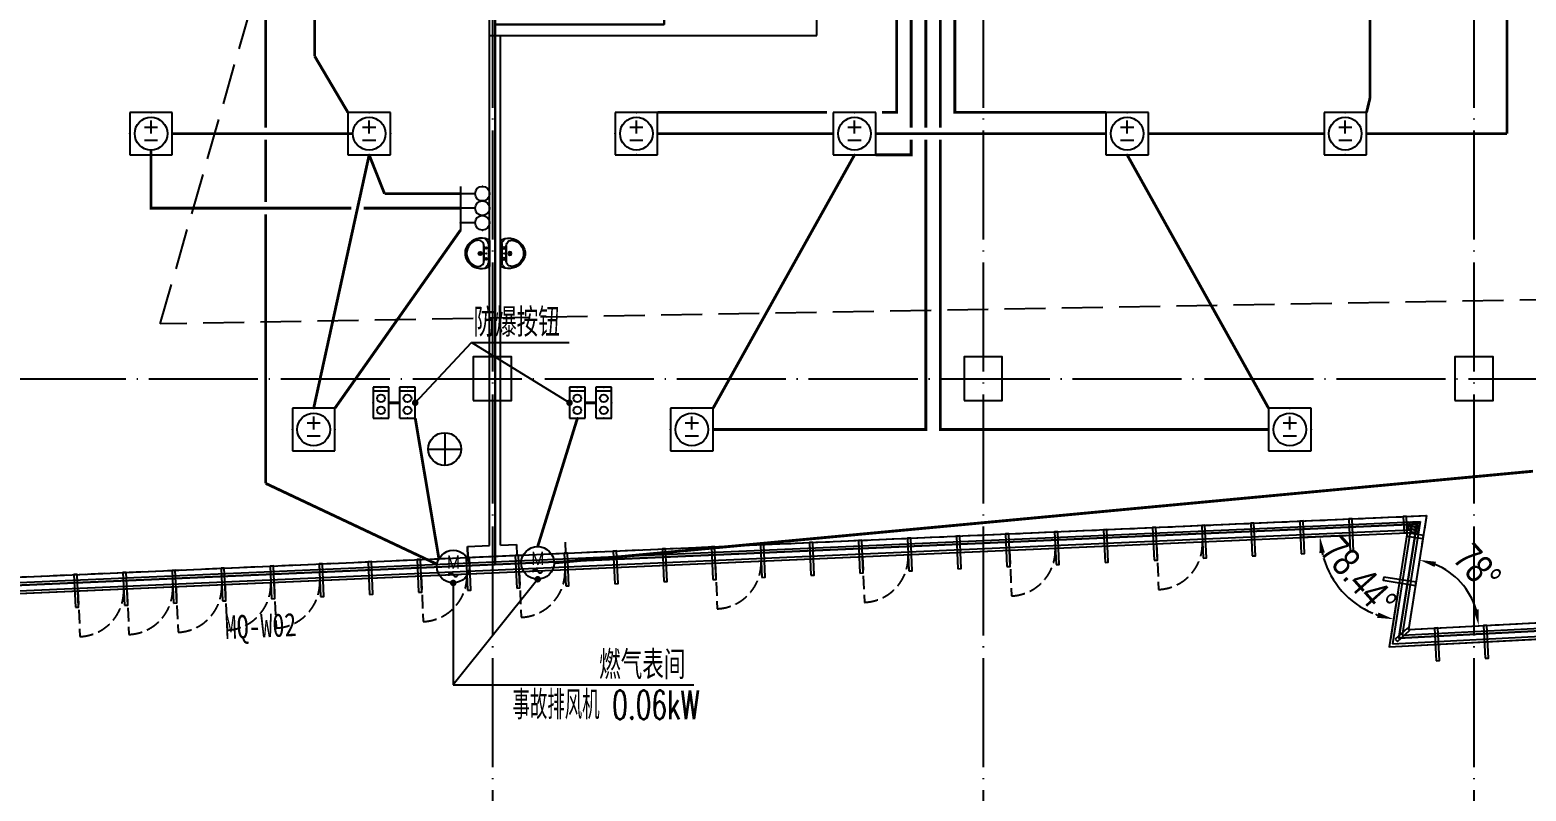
# Model space of a CAD drawing. Extents: x -233336 to 840473, y -28113 to 330904.
# Drawn here: x 14920 to 42356, y 81537 to 95500 of the extents above; entities that cross this region are included whole.
import ezdxf
from ezdxf.enums import TextEntityAlignment as Align
from ezdxf.xclip import XClip

# ---------------------------------------------------------------- set-up
doc = ezdxf.new("R2010")
doc.units = 0
doc.header["$LTSCALE"] = 1000
doc.header["$XCLIPFRAME"] = 2
for name, pattern in [('104-14# 核心筒$0$DOTE', [2.42, 2, -0.2, 0.02, -0.2]), ('14#楼幕墙$0$DASH', [0.35, 0.25, -0.1]), ('DASH', [0.35, 0.25, -0.1]), ('X-104 14#平面$0$$0$DASH', [0.35, 0.25, -0.1]), ('X-104 14#平面$0$109 3#平面$0$DASH', [0.35, 0.25, -0.1])]:
    doc.linetypes.add(name, pattern=pattern)
doc.layers.get('0').update_dxf_attribs({"linetype": 'CONTINUOUS'})
doc.layers.get('Defpoints').update_dxf_attribs({"linetype": 'CONTINUOUS'})
for name, color, linetype in [('104-14# 核心筒$0$A_AXIS-轴线', 8, '104-14# 核心筒$0$DOTE'), ('104-14# 核心筒$0$A_STR-砼柱', 8, 'CONTINUOUS'), ('14#楼幕墙$0$A-C_玻璃幕墙', 8, 'CONTINUOUS'), ('14#楼幕墙$0$A-C_窗', 8, 'CONTINUOUS'), ('EQUIP-动力', 80, 'CONTINUOUS'), ('EQUIP-照明', 80, 'CONTINUOUS'), ('WIRE-动力控制', 160, 'DASH'), ('WIRE-插座', 160, 'CONTINUOUS'), ('X-104 14#平面$0$01-标注_尺寸', 8, 'CONTINUOUS'), ('X-104 14#平面$0$02-TEXT_门窗', 9, 'CONTINUOUS'), ('X-104 14#平面$0$05-填充_天正', 8, 'CONTINUOUS'), ('X-104 14#平面$0$A-C_玻璃幕墙', 8, 'CONTINUOUS'), ('X-104 14#平面$0$A-I_卫-洁具', 8, 'CONTINUOUS'), ('X-104 14#平面$0$A-SUR_吊顶', 8, 'CONTINUOUS'), ('X-104 14#平面$0$A-TECH_结构', 8, 'CONTINUOUS'), ('X-104 14#平面$0$A_STR-砌块墙', 7, 'CONTINUOUS')]:
    doc.layers.add(name, color=color, linetype=linetype)
doc.layers.add('2019.06.25燃气表间不打印', color=7, linetype='CONTINUOUS', plot=False)
doc.layers.add('X-104 14#平面$0$000套内', color=8, linetype='CONTINUOUS', lineweight=30)
doc.styles.add('_TEL_DIM', font='ROMANS2', dxfattribs={"width": 0.8, "height": 3.5, "bigfont": 'HZDF2'})
doc.styles.get("Standard").update_dxf_attribs({"font": 'GBENOR', "bigfont": 'GBCBIG'})
doc.styles.add('X-104 14#平面$0$_TCH_DIM_T3', font='ros.shx', dxfattribs={"width": 0.8, "bigfont": 'jd.shx'})
doc.styles.add('X-104 14#平面$0$_TCH_WINDOW', font='STXIHEI.TTF', dxfattribs={"width": 0.75, "height": 3.5})
doc.dimstyles.new('X-104 14#平面$0$_TCH_ARROW&&150', dxfattribs={"dimtxt": 525, "dimasz": 300, "dimexe": 375, "dimexo": 450, "dimgap": 150, "dimtad": 1, "dimdec": 0, "dimzin": 0, "dimdsep": 46, "dimtxsty": 'X-104 14#平面$0$_TCH_DIM_T3', "dimcen": 0.09, "dimclrt": 7, "dimazin": 2, "dimtfac": 1, "dimtdec": 0, "dimtix": 1, "dimtmove": 2, "dimatfit": 3, "dimfxl": 0, "dimtolj": 1, "dimtzin": 0, "dimarcsym": 0})

# ---------------------------------------------------------------- blocks, each defined once
blk = doc.blocks.new('$equip$00001811')
blk.add_circle((0, 0), 0.5)
for centre, radius, start, end in [((-0.073, -0.273), 0.0768, 17.2272, 184.2164), ((0.073, -0.227), 0.0769, 197.2591, 5.1179)]:
    blk.add_arc(centre, radius, start, end)
at = {"color": 7, "style": '_TEL_DIM'}
blk.add_attdef('$TEXT$', text='', height=0.4, dxfattribs=at).set_placement((0.001, 0.137), align=Align.MIDDLE_CENTER)
at = {"color": 7, "style": '_TEL_DIM', "flags": 1}
blk.add_attdef('A', text='', height=0.00002, dxfattribs=at).set_placement((0, 0), align=Align.MIDDLE_CENTER)
blk = doc.blocks.new('14#楼幕墙$0$A$C103B1A8E')
blk.add_lwpolyline([(0, 0), (60, 0), (60, 600), (0, 600)], close=True)
blk = doc.blocks.new('14#楼幕墙$0$A$C678332E3')
blk.add_lwpolyline([(0, 0), (60, 0), (60, 300), (0, 300)], close=True)
blk = doc.blocks.new('14#楼幕墙$0$A$C09283E46')
for name, p, rotation in [('14#楼幕墙$0$A$C103B1A8E', (-24885, -1899), 2.410065309878989e-12), ('14#楼幕墙$0$A$C103B1A8E', (-23985, -1899), 2.410065309878989e-12), ('14#楼幕墙$0$A$C103B1A8E', (-23085, -1899), 2.410065309878989e-12), ('14#楼幕墙$0$A$C103B1A8E', (-22185, -1899), 2.410065309878989e-12), ('14#楼幕墙$0$A$C103B1A8E', (-21285, -1899), 2.410065309878989e-12), ('14#楼幕墙$0$A$C103B1A8E', (-20385, -1899), 2.410065309878989e-12), ('14#楼幕墙$0$A$C103B1A8E', (-19485, -1899), 2.410065309878989e-12), ('14#楼幕墙$0$A$C103B1A8E', (-18585, -1899), 2.410065309878989e-12), ('14#楼幕墙$0$A$C103B1A8E', (-17685, -1899), 2.410065309878989e-12), ('14#楼幕墙$0$A$C103B1A8E', (-16785, -1899), 2.410065309878989e-12), ('14#楼幕墙$0$A$C103B1A8E', (-15885, -1899), 2.410065309878989e-12), ('14#楼幕墙$0$A$C103B1A8E', (-14985, -1899), 2.410065309878989e-12), ('14#楼幕墙$0$A$C103B1A8E', (-14085, -1899), 2.410065309878989e-12), ('14#楼幕墙$0$A$C103B1A8E', (-13185, -1899), 2.410065309878989e-12), ('14#楼幕墙$0$A$C103B1A8E', (-12285, -1899), 2.410065309878989e-12), ('14#楼幕墙$0$A$C103B1A8E', (-11385, -1899), 2.410065309878989e-12), ('14#楼幕墙$0$A$C103B1A8E', (-10485, -1899), 2.410065309878989e-12), ('14#楼幕墙$0$A$C103B1A8E', (-9585, -1899), 2.410065309878989e-12), ('14#楼幕墙$0$A$C103B1A8E', (-8685, -1899), 2.410065309878989e-12), ('14#楼幕墙$0$A$C103B1A8E', (-7785, -1899), 2.410065309878989e-12), ('14#楼幕墙$0$A$C103B1A8E', (-6885, -1899), 2.410065309878989e-12), ('14#楼幕墙$0$A$C103B1A8E', (-5985, -1899), 2.410065309878989e-12), ('14#楼幕墙$0$A$C103B1A8E', (-5085, -1899), 2.410065309878989e-12), ('14#楼幕墙$0$A$C103B1A8E', (-4185, -1899), 2.410065309878989e-12), ('14#楼幕墙$0$A$C103B1A8E', (-3285, -1899), 2.410065309878989e-12), ('14#楼幕墙$0$A$C103B1A8E', (-2385, -1899), 2.410065309878989e-12), ('14#楼幕墙$0$A$C103B1A8E', (-1485, -1899), 2.410065309878989e-12), ('14#楼幕墙$0$A$C678332E3', (-484, -1599), 359.9999999999987), ('14#楼幕墙$0$A$C678332E3', (-424, -1599), 258.4518973650799), ('14#楼幕墙$0$A$C103B1A8E', (-892, -2391), 258.4518973650774), ('14#楼幕墙$0$A$C678332E3', (-731, -3537), 309.2259486825447), ('14#楼幕墙$0$A$C103B1A8E', (2, -3967), 0.4546658823147814), ('14#楼幕墙$0$A$C103B1A8E', (902, -3960), 0.4546658823147814)]:
    blk.add_blockref(name, p, dxfattribs=dict(rotation=rotation))
blk = doc.blocks.new('14#楼幕墙$0$A$C2CD63A88')
at = {"linetype": '14#楼幕墙$0$DASH'}
blk.add_lwpolyline([(0, 670), (0, -170)], dxfattribs=at)
blk.add_arc((0, 670), 840, 270, 0, dxfattribs=at)
blk = doc.blocks.new('14#楼幕墙$0$$LinePat$岩棉板')
at = {"color": 0}
for p, q in [((0, -17), (12, -67)), ((12, -67), (24, -17))]:
    blk.add_line(p, q, dxfattribs=at)
for centre, start, end in [((12, -17), 0, 180), ((0, -67), 270, 0), ((24, -67), 180, 270)]:
    blk.add_arc(centre, 12, start, end, dxfattribs=at)
at = {"layer": 'Defpoints'}
blk.add_point((0, 0), dxfattribs=at)
at = {"layer": 'Defpoints', "color": 0}
blk.add_point((24, -84), dxfattribs=at)
blk = doc.blocks.new('14#楼幕墙')
at = {"layer": '14#楼幕墙$0$A-C_玻璃幕墙'}
for p, q in [((40200, 84502), (83848, 86753)), ((-5760, 84469), (40414, 86485)), ((-5636, 84575), (40532, 86591)), ((39845, 84184), (83846, 86453)), ((39904, 84237), (83846, 86503)), ((40081, 84396), (83848, 86653)), ((40414, 86485), (40081, 84396)), ((40532, 86591), (40200, 84502)), ((-6010, 84258), (40178, 86275)), ((-5947, 84311), (40237, 86328)), ((40178, 86275), (39845, 84184)), ((40237, 86328), (39904, 84237))]:
    blk.add_line(p, q, dxfattribs=at)
at = {"color": 8, "yscale": 1.782568518697715, "zscale": 1.782568518697715}
for p, xscale, rotation in [((40169, 86475), 2.098245324658764, 2.486397279790848), ((40220, 86477), 2.098245324658764, 2.486397279790848), ((40392, 86348), -2.213396694601261, 260.9518973650796), ((40401, 86401), -2.213396694601261, 260.9518973650796), ((40376, 86243), -2.213396694601261, 260.9518973650796), ((40384, 86296), -2.213396694601261, 260.9518973650796)]:
    blk.add_blockref('14#楼幕墙$0$$LinePat$岩棉板', p, dxfattribs=dict(at, xscale=xscale, rotation=rotation))
at = {"layer": '14#楼幕墙$0$A-C_玻璃幕墙', "rotation": 2.499999999999448}
blk.add_blockref('14#楼幕墙$0$A$C09283E46', (40532, 87891), dxfattribs=at)
at = {"layer": '14#楼幕墙$0$A-C_窗', "rotation": 2.499999999979593}
for p in [(30216, 85169), (32913, 85287), (35611, 85405), (27518, 85052), (18527, 84659), (19426, 84698), (22124, 84816), (23922, 84895), (15830, 84541), (16729, 84580), (17628, 84620)]:
    blk.add_blockref('14#楼幕墙$0$A$C2CD63A88', p, dxfattribs=at)
blk = doc.blocks.new('_FZHK')
blk.add_lwpolyline([(-0.5, -0.5), (0.5, -0.5), (0.5, 0.5), (-0.5, 0.5)], close=True)
blk = doc.blocks.new('104-14# 核心筒')
at = {"layer": '104-14# 核心筒$0$A_AXIS-轴线'}
for p, q in [((23400, 139633.6), (23400, 80554.9)), ((32400, 139633.6), (32400, 80554.9)), ((41400, 139633.6), (41400, 80554.9)), ((-9520, 89100), (68400, 89100))]:
    blk.add_line(p, q, dxfattribs=at)
at = {"layer": '104-14# 核心筒$0$A_STR-砼柱', "xscale": 700, "yscale": 800, "zscale": 800}
for p in [(23400, 89100), (32400, 89100), (41400, 89100)]:
    blk.add_blockref('_FZHK', p, dxfattribs=at)
blk = doc.blocks.new('X-104 14#平面$0$rqg')
at = {"color": 3}
for p, q in [((0, 300), (0, -300)), ((-300, 0), (300, 0))]:
    blk.add_line(p, q, dxfattribs=at)
blk.add_circle((0, 0), 300, dxfattribs=at)
blk = doc.blocks.new('X-104 14#平面$0$$lvtry$00000178')
at = {"color": 0}
for p, q in [((-238, 0), (238, 0)), ((-214, -36), (-272, -91)), ((-180, -23), (180, -23)), ((-142, -105), (140, -105)), ((140, -105), (-142, -105)), ((216, -37), (268, -91))]:
    blk.add_line(p, q, dxfattribs=at)
blk.add_lwpolyline([(-104, -430, 0.224698), (110, -425, 0.348046), (269, -79), (239, 0), (-241, 0), (-271, -79, 0.356844)], format="xyb", close=True, dxfattribs=at)
for centre, radius in [((-100, -65), 16.3), ((1, -172), 31.6), ((100, -65), 16.3)]:
    blk.add_circle(centre, radius, dxfattribs=at)
at = {"color": 0, "lineweight": 13}
blk.add_circle((1, -172), 23, dxfattribs=at)
at = {"color": 0}
for centre, radius, start, end in [((-142, -205), 100, 90, 190.5602), ((-1, -179), 243, 190.5602, 349.4398), ((-180, -73), 50, 90, 133.181), ((140, -205), 100, 349.4398, 90), ((180, -73), 50, 44.5607, 90)]:
    blk.add_arc(centre, radius, start, end, dxfattribs=at)
for p in [(0, -65), (1, -172)]:
    blk.add_point(p, dxfattribs=at)
blk = doc.blocks.new('*D218')
at = {"layer": 'Defpoints', "color": 0}
for p in [(40379, 85628), (41329, 85127), (41338, 84561), (40200, 84502)]:
    blk.add_point(p, dxfattribs=at)
at = {"layer": 'X-104 14#平面$0$01-标注_尺寸', "color": 0, "lineweight": -2}
for p, q in [((40450, 86072), (40462, 86147)), ((41787, 84584), (41863, 84588))]:
    blk.add_line(p, q, dxfattribs=at)
blk.add_arc((40200, 84502), 1291, 16.2974, 67.6064, dxfattribs=at)
at = {"layer": 'X-104 14#平面$0$01-标注_尺寸', "color": 0}
for points in [[(40678, 85648), (40705, 85744), (40403, 85777)], [(41488, 84873), (41389, 84856), (41489, 84569)]]:
    blk.add_solid(points, dxfattribs=at)
at = {"layer": 'X-104 14#平面$0$01-标注_尺寸', "color": 7, "insert": (41466, 85641), "char_height": 525, "attachment_point": 5, "rotation": 311.9519, "style": 'X-104 14#平面$0$_TCH_DIM_T3'}
blk.add_mtext('\\A1;78%%d', dxfattribs=at)
blk = doc.blocks.new('*D219')
at = {"layer": 'Defpoints', "color": 0}
for p in [(39512, 86246), (40178, 86275), (40073, 85617), (38770, 85505)]:
    blk.add_point(p, dxfattribs=at)
at = {"layer": 'X-104 14#平面$0$01-标注_尺寸', "color": 0, "lineweight": -2}
for p, q in [((39063, 86226), (38200, 86188)), ((40003, 85172), (39867, 84320))]:
    blk.add_line(p, q, dxfattribs=at)
for start, end in [(193.2371, 194.7525), (196.7601, 246.7016), (248.7092, 250.2246)]:
    blk.add_arc((40178, 86275), 1605, start, end, dxfattribs=at)
at = {"layer": 'X-104 14#平面$0$01-标注_尺寸', "color": 0}
for points in [[(38567, 85901), (38666, 85914), (38575, 86205)], [(39648, 84813), (39623, 84716), (39926, 84690)]]:
    blk.add_solid(points, dxfattribs=at)
at = {"layer": 'X-104 14#平面$0$01-标注_尺寸', "color": 7, "insert": (39288, 85481), "char_height": 525, "attachment_point": 5, "rotation": 311.7309, "style": 'X-104 14#平面$0$_TCH_DIM_T3'}
blk.add_mtext('\\A1;78.44%%d', dxfattribs=at)
blk = doc.blocks.new('$equip$00001344')
for p, q in [((0.65, 0.65), (-0.65, 0.65)), ((-0.65, 0.65), (-0.65, -0.65)), ((0.65, -0.65), (0.65, 0.65)), ((-0.2, 0.2), (0.2, 0.2)), ((0, 0), (0, 0.4)), ((-0.2, -0.2), (0.2, -0.2)), ((-0.65, -0.65), (0.65, -0.65))]:
    blk.add_line(p, q)
blk.add_circle((0, 0), 0.5)
for p in [(0, 0.65), (-0.65, 0), (0.65, 0), (0, -0.65)]:
    blk.add_point(p)
at = {"flags": 9}
blk.add_attdef('A', (0, 0), '', height=0.00002, dxfattribs=at)
blk = doc.blocks.new('$equip$00002672')
for p, q in [((0.222, 0.889), (-0.222, 0.889)), ((0, 0.444), (0, 0.889))]:
    blk.add_line(p, q)
blk.add_circle((0, 0.222), 0.222)
for p in [(0, 0.889), (-0.222, 0.222), (0, 0), (0.222, 0.222)]:
    blk.add_point(p)
at = {"color": 7, "style": '_TEL_DIM', "flags": 1}
for tag in ['A', 'REMARK']:
    blk.add_attdef(tag, text='', height=0.00002, dxfattribs=at).set_placement((0, 0), align=Align.MIDDLE_CENTER)
blk = doc.blocks.new('$equip$00001234')
for p, q in [((0.707, 0.714), (-0.707, 0.714)), ((-0.707, 0.707), (-0.707, -0.007)), ((0.542, 0.714), (0.542, 0)), ((0.707, 0), (0.707, 0.714)), ((-0.707, 0), (0.707, 0))]:
    blk.add_line(p, q)
for centre in [(-0.35, 0.357), (0.2, 0.357)]:
    blk.add_circle(centre, 0.179)
at = {"layer": 'EQUIP-照明'}
for p in [(0, 0.714), (-0.707, 0.35), (0, 0), (0.707, 0.357)]:
    blk.add_point(p, dxfattribs=at)
at = {"layer": 'EQUIP-照明', "flags": 9}
blk.add_attdef('A', (0, 0), '', height=0.00002, dxfattribs=at)
blk = doc.blocks.new('X-104 14#平面')
for points in [[(22950.5, 85823), (22941.8, 86022.8)], [(24748.8, 85901.5), (24740.1, 86101.3)]]:
    blk.add_lwpolyline(points)
at = {"layer": 'X-104 14#平面$0$000套内'}
for points in [[(23450, 85694.7), (-5822.8, 84416.6), (-2618.1, 99493.5), (5804.2, 97703.3), (8513.6, 110450), (23450, 110450), (23450, 102650), (22050, 102650), (22050, 96900), (23450, 96900)], [(23450, 85694.7), (23450, 95600), (26550, 95600), (26550, 96800), (32300, 96800), (32300, 96700), (41500, 96700), (41500, 105700), (36000, 105700), (36000, 110450), (50400, 110450), (50400, 96800), (59400, 96800), (59400, 85343.1), (40022.3, 84342.9), (40355.1, 86432.8), (23450, 85694.7)]]:
    blk.add_lwpolyline(points, close=True, dxfattribs=at)
at = {"layer": 'X-104 14#平面$0$05-填充_天正'}
blk.add_lwpolyline([(20640.3, 85572), (23450, 85694.7), (23450, 105800), (19757.1, 105800)], dxfattribs=at)
at = {"layer": 'X-104 14#平面$0$A-C_玻璃幕墙'}
blk.add_lwpolyline([(109062.3, 84667.9), (119297.3, 99814.5), (117562.9, 100200.5), (120741.8, 127894.6), (99426.9, 133825), (92631.2, 109400), (86987.2, 109400), (86987.2, 110600), (8392.2, 110600), (5688.7, 97881.2), (-2733.6, 99671.4), (-6009.8, 84258.3), (40178.1, 86274.9), (39845.1, 84183.6), (83845.6, 86452.5)], close=True, dxfattribs=at)
at = {"layer": 'X-104 14#平面$0$A-SUR_吊顶', "linetype": 'X-104 14#平面$0$109 3#平面$0$DASH', "ltscale": 3}
blk.add_lwpolyline([(82466.9, 86681.8), (83499.8, 89365.9), (52926.6, 88084.7), (53491, 90739.8), (17309.3, 90108.2), (22065.4, 106694.6), (62738.3, 107720), (62307.5, 106691.2), (92309.4, 108057.1)], dxfattribs=at)
at = {"layer": 'X-104 14#平面$0$A-TECH_结构', "linetype": 'X-104 14#平面$0$$0$DASH'}
blk.add_lwpolyline([(120414.6, 127674.3), (99635.5, 133455.6), (96317.6, 121532.1), (85624.2, 124507.3), (87140.3, 129956.4), (83582.3, 130946.3), (66456.4, 115400), (609.3, 115400), (8.3, 112572.3), (4214.3, 111678.3), (1409.8, 98484.1), (-2502.5, 99315.7), (-5635.8, 84574.9), (40532.1, 86590.6), (40199.6, 84502.3), (83848.5, 86753.1), (108910.7, 84979.4), (118802, 99617.3), (117234.1, 99966.3)], close=True, dxfattribs=at)
at = {"layer": 'X-104 14#平面$0$A_STR-砌块墙'}
for p, q in [((29350, 95400), (29350, 96800)), ((23350, 95400), (23350, 96400)), ((23350, 95400), (26450, 95400)), ((23350, 86040.6), (23350, 95400)), ((23350, 95400), (23550, 95400)), ((23550, 86049.4), (23550, 95400)), ((26450, 95400), (29350, 95400)), ((22941.8, 86022.8), (23350, 86040.6)), ((22941.8, 86022.8), (22950.5, 85823)), ((23550, 86049.4), (23840.9, 86062.1)), ((23840.9, 86062.1), (23849.6, 85862.3)), ((22950.5, 85823), (23454.4, 85845)), ((23454.4, 85845), (23849.6, 85862.3))]:
    blk.add_line(p, q, dxfattribs=at)
ref = blk.add_blockref('104-14# 核心筒', (0, 0))
XClip(ref).set_block_clipping_path([(-38664.3623821461, -25500), (139216.5485069363, 330900)])
blk.add_blockref('14#楼幕墙', (0, 0))
at = {"layer": 'Defpoints'}
blk.add_blockref('X-104 14#平面$0$rqg', (22525.6, 87811.9), dxfattribs=at)
at = {"layer": 'X-104 14#平面$0$A-I_卫-洁具', "rotation": 269.9999999999993}
blk.add_blockref('X-104 14#平面$0$$lvtry$00000178', (23350, 91400), dxfattribs=at)
at = {"layer": 'X-104 14#平面$0$A-I_卫-洁具', "yscale": -1, "rotation": 270.0000000000007}
blk.add_blockref('X-104 14#平面$0$$lvtry$00000178', (23550, 91400), dxfattribs=at)
at = {"layer": 'X-104 14#平面$0$02-TEXT_门窗', "style": 'X-104 14#平面$0$_TCH_WINDOW', "width": 0.75}
blk.add_text('MQ-W02', height=428.14, rotation=2.5, dxfattribs=at).set_placement((18503.8, 84325.4))
at = {"layer": 'X-104 14#平面$0$01-标注_尺寸'}
for base, center, p1, p2, text, picture, middle, turn in [((38770, 85505.4), (40178.1, 86274.9), (39512.3, 86245.7), (40073.3, 85616.8), '78.44%%d', '*D219', (39288.4, 85481.4), 311.73087), ((41329.2, 85127.2), (40199.6, 84502.3), (41337.8, 84561), (40378.8, 85627.8), '78%%d', '*D218', (41466.4, 85641), 311.9519)]:
    dim = blk.add_angular_dim_3p(base=base, center=center, p1=p1, p2=p2, text=text, dimstyle='X-104 14#平面$0$_TCH_ARROW&&150', override={"dimgap": 0}, dxfattribs=at)
    dim.commit()
    dim.dimension.update_dxf_attribs({"geometry": picture, "text_midpoint": middle, "dimtype": 165, "text_rotation": turn})

msp = doc.modelspace()

# ---------------------------------------------------------------- linework, layer by layer
at = {"layer": '2019.06.25燃气表间不打印'}
for p, q in [((21985.7, 88660.9), (23020.1, 89768.5)), ((24814.3, 88660.9), (23020.1, 89768.5)), ((23020.1, 89768.5), (24805.6, 89768.5)), ((24231.3, 85423), (22682.6, 83485.1)), ((22682.6, 85355.4), (22682.6, 83485.1)), ((22682.6, 83485.1), (27092.5, 83485.1))]:
    msp.add_line(p, q, dxfattribs=at)
at = {"layer": '2019.06.25燃气表间不打印', "const_width": 52.5}
for points in [[(19243.7, 99890.4), (19243.7, 93709.6)], [(19243.7, 93484.6), (19243.7, 92341.5)], [(19243.7, 92116.5), (19243.7, 87181.4)], [(21500, 88660.9), (21700, 88660.9)], [(25100, 88660.9), (25300, 88660.9)], [(21985.7, 88378), (22419.7, 85799.8)], [(24231.3, 86023), (24960, 88378)], [(42482.1, 87404.7), (24531.3, 85723)], [(19243.7, 87181.4), (22385.7, 85698.3)]]:
    msp.add_lwpolyline(points, dxfattribs=at)
at = {"layer": '2019.06.25燃气表间不打印', "const_width": 60}
for points in [[(21965.2, 88639, 1), (22006.2, 88682.8, 1)], [(24839.8, 88645.1, 1), (24788.8, 88676.7, 1)], [(22682.6, 85385.4, 1), (22682.6, 85325.4, 1)], [(24250.1, 85446.4, 1), (24212.6, 85399.6, 1)]]:
    msp.add_lwpolyline(points, format="xyb", close=True, dxfattribs=at)
at = {"layer": 'WIRE-动力控制', "color": 160, "const_width": 52.5}
for points in [[(30543.3, 93987.1), (30815, 93987.1), (30815, 96266.8)], [(39494.5, 96066.7), (39494.5, 94252.7)], [(39430.8, 93987.1), (39494.5, 94252.7)], [(26430.8, 93987.1), (29538.3, 93987.1)], [(20811.5, 92229), (17140.8, 92229), (17140.8, 93297.1)], [(27448.1, 88171), (31348.4, 88171), (31348.4, 93484.6)], [(30430.8, 93207.1), (31081.7, 93207.1), (31081.7, 93484.6)], [(37633.5, 88171), (31615, 88171), (31615, 93484.6)], [(21140.8, 93207.1), (21422.7, 92495.7)], [(22816.7, 92495.7), (21422.7, 92495.7)], [(22816.7, 92229), (21041.8, 92229)], [(20513.5, 88561), (22816.7, 91829)]]:
    msp.add_lwpolyline(points, dxfattribs=at)
at = {"layer": 'WIRE-动力控制', "const_width": 52.5}
for points in [[(31081.7, 96266.8), (31081.7, 93709.6)], [(31348.4, 96266.8), (31348.4, 93709.6)], [(31615, 96266.8), (31615, 93709.6)], [(34650.8, 93987.1), (31881.7, 93987.1), (31881.7, 96266.8)]]:
    msp.add_lwpolyline(points, dxfattribs=at)
at = {"layer": 'WIRE-插座', "color": 160, "const_width": 52.5}
for points in [[(42006.6, 93597.1), (42006.6, 107014)], [(20140.8, 99612.9), (20140.8, 95019.7)], [(20140.8, 95019.7), (20750.8, 93987.1)], [(17530.8, 93597.1), (20840.8, 93597.1)], [(26430.8, 93597.1), (29650.8, 93597.1)], [(30430.8, 93597.1), (34650.8, 93597.1)], [(35430.8, 93597.1), (38650.8, 93597.1)], [(39430.8, 93597.1), (42006.6, 93597.1)], [(21140.8, 93207.1), (20123.5, 88561)], [(27448.1, 88561), (30040.8, 93207.1)], [(35040.8, 93207.1), (37633.5, 88561)]]:
    msp.add_lwpolyline(points, dxfattribs=at)

# ---------------------------------------------------------------- block references
msp.add_blockref('X-104 14#平面', (0, 0))
at = {"layer": '2019.06.25燃气表间不打印', "xscale": 400, "yscale": 400, "zscale": 400, "rotation": 90.00000000000091}
for p in [(21500, 88660.9), (21985.7, 88660.9), (25100, 88660.9), (25585.7, 88660.9)]:
    msp.add_blockref('$equip$00001234', p, dxfattribs=at)
at = {"layer": '2019.06.25燃气表间不打印', "xscale": 600, "yscale": 600, "zscale": 600}
for p in [(22682.6, 85655.4, 3000), (24231.3, 85723, 3000)]:
    msp.add_blockref('$equip$00001811', p, dxfattribs=at).add_auto_attribs({'$TEXT$': 'M'})
at = {"layer": 'EQUIP-动力', "color": 80, "xscale": 600, "yscale": 600, "zscale": 600}
for p in [(17140.8, 93597.1), (21140.8, 93597.1), (26040.8, 93597.1), (30040.8, 93597.1), (35040.8, 93597.1), (39040.8, 93597.1), (20123.5, 88171), (27058.1, 88171), (38023.5, 88171)]:
    msp.add_blockref('$equip$00001344', p, dxfattribs=at)
at = {"layer": 'EQUIP-照明', "color": 80, "xscale": 600, "yscale": 600, "zscale": 600, "rotation": 90}
for p in [(23350, 92495.7), (23350, 92229), (23350, 91962.3)]:
    msp.add_blockref('$equip$00002672', p, dxfattribs=at)

# ---------------------------------------------------------------- texts
at = {"layer": '2019.06.25燃气表间不打印', "color": 7, "style": '_TEL_DIM'}
for s, height, width, p in [('防爆按钮', 520.87, 0.8, (23054.1, 89873.5)), ('燃气表间', 520.87, 0.8, (25357.5, 83590.1)), ('事故排风机 0.06kW', 525, 0.64, (23770.1, 82855.1))]:
    msp.add_text(s, height=height, dxfattribs=dict(at, width=width)).set_placement(p)

doc.saveas('drawing.dxf')
